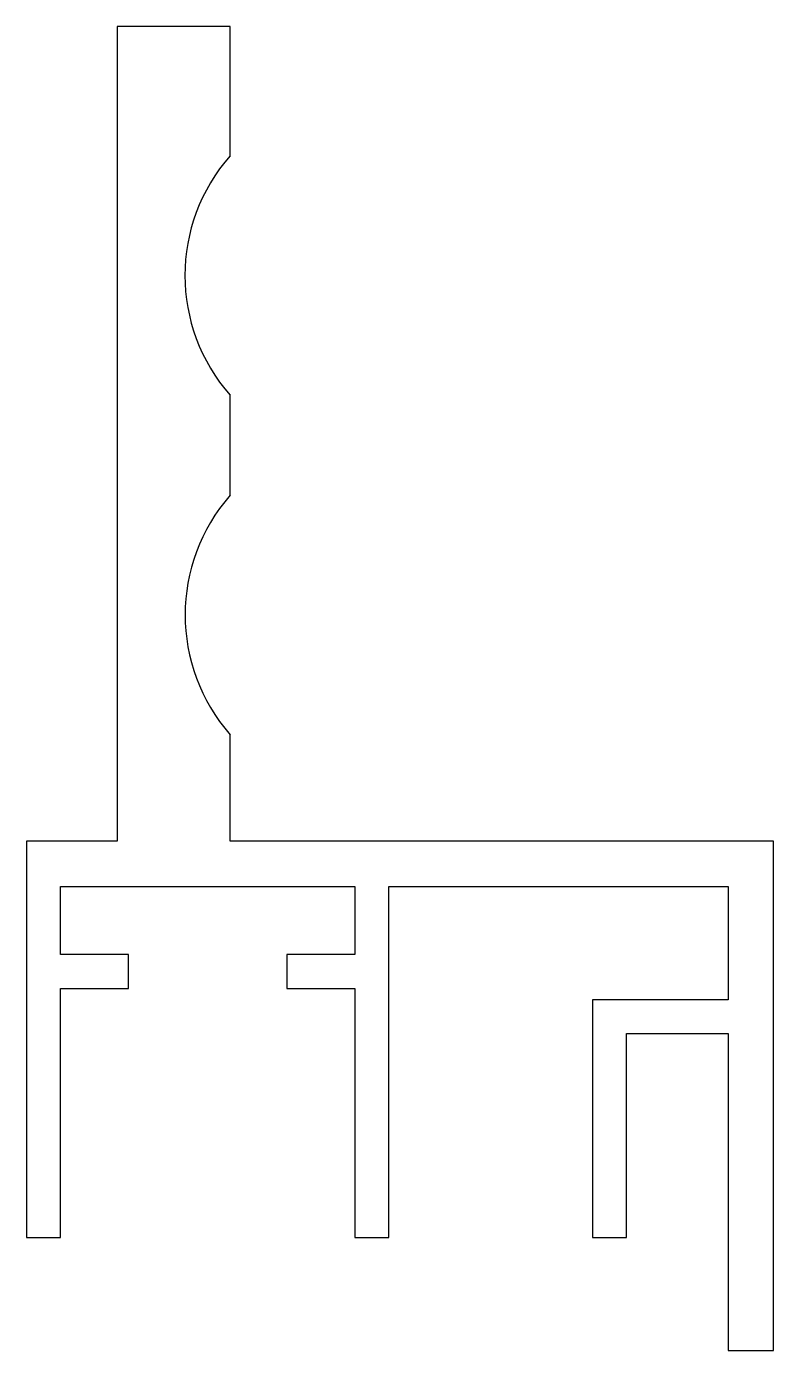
# Model space of a CAD drawing. Extents: x 462.9 to 495.9, y -1.5 to 57.
import ezdxf

# ---------------------------------------------------------------- set-up
doc = ezdxf.new("R2010")
doc.units = 0
doc.layers.get('0').update_dxf_attribs({"linetype": 'CONTINUOUS'})

msp = doc.modelspace()

# ---------------------------------------------------------------- linework, layer by layer
at = {"color": 7}
for p, q in [((466.892, 57.019), (466.892, 21.019)), ((471.892, 57.019), (466.892, 57.019)), ((471.892, 51.311), (471.892, 57.019)), ((471.892, 36.311), (471.892, 40.728)), ((471.892, 21.019), (471.892, 25.728)), ((462.892, 21.019), (462.892, 3.519)), ((466.892, 21.019), (462.892, 21.019)), ((495.892, 21.02), (471.892, 21.019)), ((495.892, -1.48), (495.892, 21.02)), ((464.392, 19.019), (477.392, 19.019)), ((464.392, 16.019), (464.392, 19.019)), ((477.392, 19.019), (477.392, 16.019)), ((478.892, 19.019), (493.892, 19.02)), ((478.892, 3.519), (478.892, 19.019)), ((493.892, 19.02), (493.892, 14.019)), ((467.392, 16.019), (464.392, 16.019)), ((467.392, 14.519), (467.392, 16.019)), ((474.392, 16.019), (474.392, 14.519)), ((477.392, 16.019), (474.392, 16.019)), ((464.392, 3.519), (464.392, 14.519)), ((464.392, 14.519), (467.392, 14.519)), ((474.392, 14.519), (477.392, 14.519)), ((477.392, 14.519), (477.392, 3.519)), ((487.892, 14.019), (487.892, 3.519)), ((493.892, 14.019), (487.892, 14.019)), ((489.392, 12.519), (493.892, 12.52)), ((489.392, 3.519), (489.392, 12.519)), ((493.892, 12.52), (493.892, -1.48)), ((462.892, 3.519), (464.392, 3.519)), ((477.392, 3.519), (478.892, 3.519)), ((487.892, 3.519), (489.392, 3.519)), ((493.892, -1.48), (495.892, -1.48))]:
    msp.add_line(p, q, dxfattribs=at)
for centre, radius, start, end in [((477.891, 46.019), 7.999, 138.58487, 221.41544), ((477.916, 31.019), 8.018, 138.70533, 221.29497)]:
    msp.add_arc(centre, radius, start, end, dxfattribs=at)

doc.saveas('drawing.dxf')
